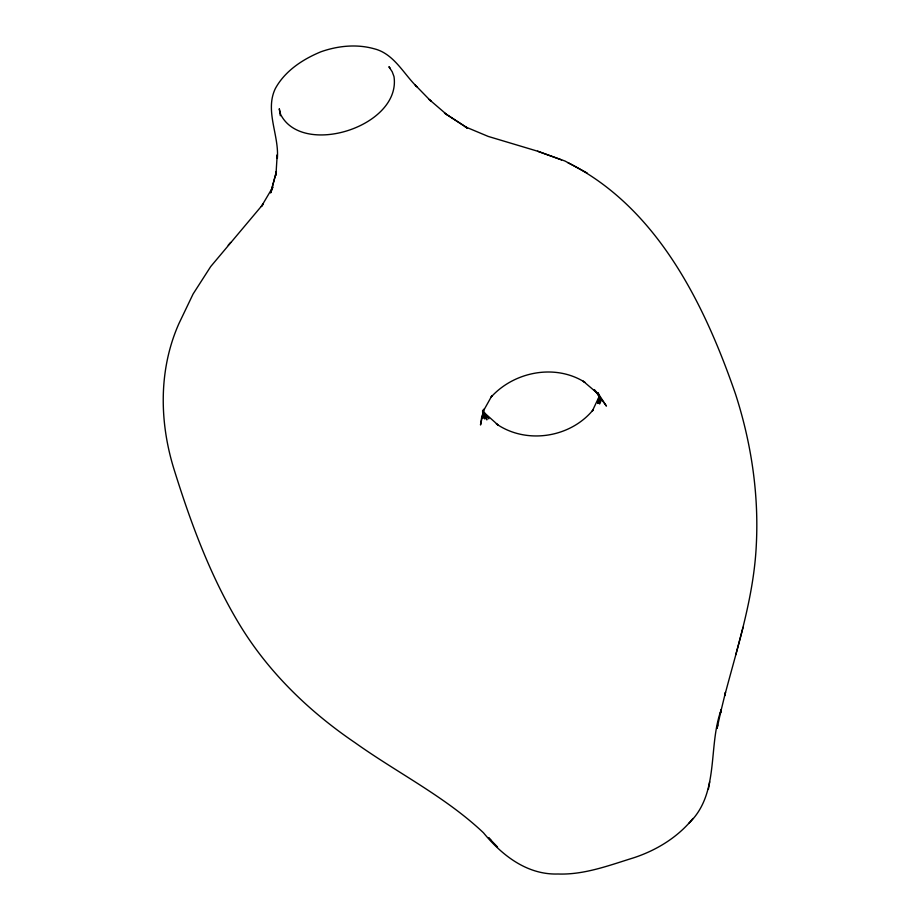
<?xml version="1.0" encoding="UTF-8"?>
<svg xmlns="http://www.w3.org/2000/svg" width="920" height="920" viewBox="0 0 920 920"><rect width="100%" height="100%" fill="white"/><g stroke="black" fill="none" stroke-linecap="round" stroke-linejoin="round"><path stroke-width="1.38" d="M481.861 416.001L480.516 424.994L483.931 409.124M688.666 823.457C719.981 793.73 707.63 746.73 721.222 709.699L720.44 713.115L725.489 692.323L724.661 695.831C737.759 645.943 754.009 596.298 756.332 544.375C758.908 493.511 751.157 442.485 735.529 394.116C704.386 303.91 657.087 207.368 567.881 162.656M599.081 395.301L597.931 403.489L598.437 400.683M708.4 789.141L709.711 781.827M717.807 725.006L717.048 728.421L721.222 709.699M735.793 654.764L743.084 627.29M692.967 818.466C677.844 837.28 656.5 850.287 633.742 857.785C609.132 865.386 584.212 874.966 558.014 874C527.079 875.012 502.021 855.324 483.425 832.738C445.245 796.651 397.624 773.064 355.12 742.75C308.821 711.332 267.708 671.519 238.809 623.323C210.346 575.909 191.038 523.641 174.57 471.028C159.321 423.177 158.24 370.242 178.871 323.702L193.108 293.974L210.726 266.536L263.269 203.998L261.361 206.54L272.872 187.07L270.721 192.74L276.425 171.545M270.721 192.74L276.333 171.913L275.931 175.214L277.207 154.813L277.345 158.447C279.289 135.366 264.615 110.756 275.356 88.538C284.993 70.863 302.841 59.213 321.046 51.738C337.939 45.804 356.741 43.872 374.152 48.771C393.841 53.59 403.523 73.749 416.875 86.767L414.805 84.617M598.69 399.291L599.311 397.049M599.46 395.922L592.192 411.343L593.067 409.929C570.124 437.897 526.228 444.544 496.351 423.89L497.916 424.879L483.471 412.01M482.597 412.367L491.981 395.577L491.165 397.003C514.257 371.577 555.254 363.549 584.832 382.272L583.245 381.202L598.897 394.553L594.24 389.654L606.441 406.077L598.034 393.277M228.217 245.203L230.678 242.408M587.224 173.052L564.983 161.034L537.591 151.202L488.255 136.436L465.129 126.753L467.44 128.041L444.544 113.137L467.44 128.041M537.591 151.202L561.534 159.896M446.775 114.597L429.111 99.406L431.147 101.395L415.771 85.606M497.536 847.021L488.474 837.591L491.418 840.673M483.632 412.24L488.842 418.807L483.115 410.918M390.322 68.425L388.907 66.711L392.196 71.748L393.99 76.555C401.453 126.454 302.277 157.803 280.577 114.298L279.266 108.767L280.358 115.713M483.448 413.046L486.91 419.888L482.885 411.263M597.873 393.714L601.358 400.936L598.092 393.024M482.551 411.78L484.794 418.968L482.816 410.941M597.781 392.84L600.461 402.385L599.069 395.082M482.505 414.23L482.873 418.358L482.62 410.239M598.931 395.473L599.679 403.983L599.633 400.315"/></g></svg>
